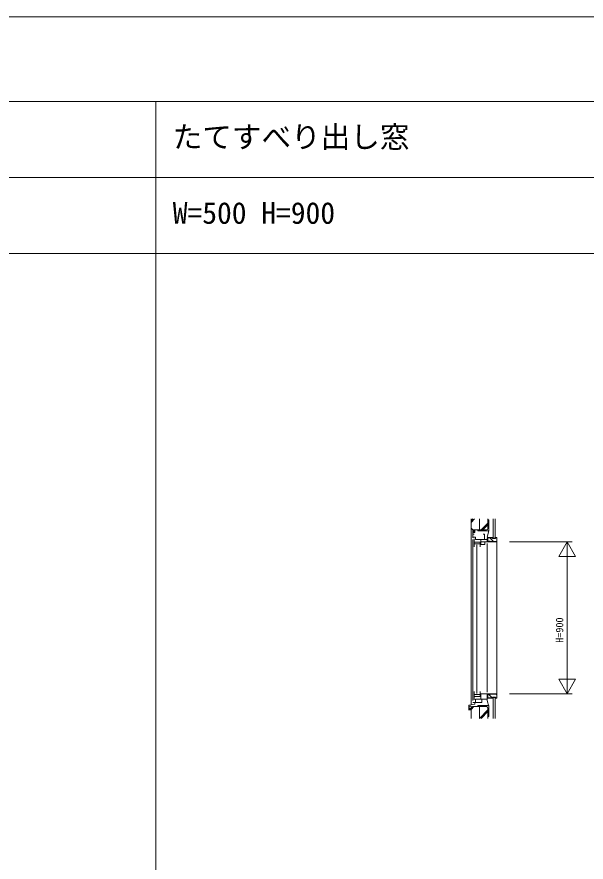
# Model space of a CAD drawing. Units: millimetres, scale not verified. Extents: x -13750 to 13750, y -10000 to 10000.
# Drawn here: x -3652 to -286, y 5000 to 10000 of the extents above; entities that cross this region are included whole.
import ezdxf
from ezdxf.enums import TextEntityAlignment as Align

# ---------------------------------------------------------------- set-up
doc = ezdxf.new("R2010")
doc.units = ezdxf.units.MM
doc.header["$LTSCALE"] = 50
doc.linetypes.add('CHAIN2', pattern=[12, 9, -1, 1, -1])
for name, color, linetype, lineweight in [('0-0_0', 7, 'Continuous', 9), ('0-3_YKK_11', 2, 'Continuous', 18), ('0-4_YKK_12', 4, 'Continuous', 18), ('0-6_YKK_D', 7, 'Continuous', 9), ('0-7_YSS_K', 5, 'Continuous', 9)]:
    doc.layers.add(name, color=color, linetype=linetype, lineweight=lineweight)
doc.layers.add('0-1_USER1', color=7, linetype='Continuous')
doc.styles.add('ＭＳ ゴシック', font='')
doc.styles.get('ＭＳ ゴシック').set_extended_font_data('MS Gothic')

msp = doc.modelspace()

# ---------------------------------------------------------------- linework, layer by layer
at = {"layer": '0-0_0'}
for p, q in [((-13750, 10000), (13750, 10000)), ((-13750, 9500), (13550, 9500)), ((-2830, -10000), (-2830, 9500)), ((-13750, 9050), (13550, 9050)), ((-13750, 8600), (13550, 8600))]:
    msp.add_line(p, q, dxfattribs=at)
at = {"layer": '0-3_YKK_11'}
for p, q in [((-737.5, 6895), (-367.5, 6895)), ((-397.5, 6895), (-447.5, 6808.4)), ((-397.5, 5996), (-397.5, 6894)), ((-447.5, 6808.4), (-347.5, 6808.4)), ((-397.5, 5995), (-397.5, 6095)), ((-737.5, 5995), (-367.5, 5995))]:
    msp.add_line(p, q, dxfattribs=at)
msp.add_lwpolyline([(-347.5, 6808.4), (-397.5, 6895), (-397.5, 6795)], dxfattribs=at)
msp.add_lwpolyline([(-347.5, 6081.6), (-447.5, 6081.6), (-397.5, 5995)], close=True, dxfattribs=at)
at = {"layer": '0-4_YKK_12'}
for p, q in [((-956, 6950), (-956, 6918.5)), ((-947, 6940), (-956, 6940)), ((-956, 6908.5), (-956, 5955)), ((-947.5, 6912.5), (-947.5, 6864.5)), ((-908.5, 6879), (-908.5, 6908.5)), ((-870, 6915), (-870, 6895)), ((-947.5, 6882), (-912.5, 6882)), ((-932, 6876.5), (-932, 5996.5)), ((-870, 6895), (-908.5, 6895)), ((-870, 6885), (-870, 6005)), ((-947.5, 6008.5), (-947.5, 5960.5)), ((-912.5, 5980.5), (-912.5, 6008.5)), ((-947.5, 5991), (-912.5, 5991)), ((-947.5, 5980.5), (-912.5, 5980.5)), ((-940.5, 5964.5), (-870, 5964.5)), ((-940.5, 5964.5), (-940.5, 5944.99)), ((-902.8, 5964.5), (-902.8, 5944.99)), ((-870, 5955), (-870, 5995)), ((-956, 5944.99), (-902.8, 5944.99)), ((-943, 5935), (-943, 5944.99))]:
    msp.add_line(p, q, dxfattribs=at)
for points in [[(-943, 6960), (-943, 6950), (-956, 6950)], [(-956, 6922.5), (-940.5, 6922.5), (-940.5, 6908.5), (-870, 6908.5)], [(-895, 6940), (-886, 6940), (-886, 6908.5)], [(-912.5, 6864.5), (-912.5, 6892.5), (-947.5, 6892.5)], [(-908.5, 6879), (-885.3, 6879), (-885.3, 6895)], [(-870, 5995), (-908.5, 5995), (-908.5, 5964.5)]]:
    msp.add_lwpolyline(points, dxfattribs=at)
at = {"layer": '0-6_YKK_D'}
for p, q in [((-966, 7018.78), (-954.79, 7030)), ((-966, 7008.88), (-944.89, 7030)), ((-966, 7030), (-966, 6975)), ((-906.65, 6965), (-866, 7005.65)), ((-866, 7030), (-866, 6975)), ((-866, 6973.5), (-866, 7020)), ((-862, 7024), (-860, 7024)), ((-860, 7024), (-860, 6959)), ((-835, 7030), (-835, 6915)), ((-834.5, 7030), (-834.5, 6915.5)), ((-823, 6915.5), (-823, 7030)), ((-822.5, 6915), (-822.5, 7030)), ((-956, 6965), (-966, 6975)), ((-966, 6975), (-966, 5931.16)), ((-956, 6965), (-876, 6965)), ((-955.7, 6965), (-946.7, 6965)), ((-946.7, 6950), (-954.95, 6950)), ((-946.7, 6965), (-944, 6965)), ((-943, 6950), (-946.7, 6950)), ((-943, 6965), (-943, 6950)), ((-925, 6959), (-925, 6961)), ((-860, 6959), (-925, 6959)), ((-921, 6965), (-874.5, 6965)), ((-896.75, 6965), (-866, 6995.75)), ((-870, 6922.5), (-860, 6959)), ((-868.01, 6920), (-868.01, 6897.5)), ((-837.5, 6920), (-868.01, 6920)), ((-866.51, 6918.5), (-866.51, 6899)), ((-839, 6918.5), (-866.51, 6918.5)), ((-832.43, 6896.5), (-854.43, 6918.5)), ((-839, 6913.5), (-839, 6918.5)), ((-821, 6913.5), (-839, 6913.5)), ((-837.5, 6915), (-837.5, 6920)), ((-822.5, 6915), (-837.5, 6915)), ((-835, 6915), (-822.5, 6915)), ((-834.5, 6915.5), (-823, 6915.5)), ((-822.5, 6920), (-822.5, 6915)), ((-812.5, 6920), (-822.5, 6920)), ((-821, 6918.5), (-821, 6913.5)), ((-814, 6918.5), (-821, 6918.5)), ((-814, 6896.5), (-814, 6918.5)), ((-812.5, 6895), (-812.5, 6920)), ((-868.01, 6897.5), (-855.01, 6897.5)), ((-866.51, 6899), (-853.51, 6899)), ((-855.01, 6897.5), (-855.01, 6895)), ((-855.01, 6895), (-812.5, 6895)), ((-853.51, 6899), (-853.51, 6896.5)), ((-853.51, 6896.5), (-814, 6896.5)), ((-812.5, 6895), (-812.5, 5995)), ((-870, 5955.3), (-860, 5921)), ((-868.01, 5970), (-868.01, 5992.5)), ((-868.01, 5992.5), (-855.01, 5992.5)), ((-837.5, 5970), (-868.01, 5970)), ((-866.51, 5971.5), (-866.51, 5991)), ((-866.51, 5991), (-853.51, 5991)), ((-839, 5971.5), (-866.51, 5971.5)), ((-841.74, 5971.5), (-861.24, 5991)), ((-855.01, 5995), (-812.5, 5995)), ((-855.01, 5992.5), (-855.01, 5995)), ((-853.51, 5993.5), (-814, 5993.5)), ((-853.51, 5991), (-853.51, 5993.5)), ((-839, 5976.5), (-839, 5971.5)), ((-821, 5976.5), (-839, 5976.5)), ((-837.5, 5975), (-837.5, 5970)), ((-822.5, 5975), (-837.5, 5975)), ((-835, 5975), (-822.5, 5975)), ((-835, 5850), (-835, 5975)), ((-834.5, 5974.5), (-823, 5974.5)), ((-834.5, 5850), (-834.5, 5974.5)), ((-823, 5974.5), (-823, 5850)), ((-822.5, 5975), (-822.5, 5850)), ((-822.5, 5970), (-822.5, 5975)), ((-812.5, 5970), (-822.5, 5970)), ((-821, 5971.5), (-821, 5976.5)), ((-814, 5971.5), (-821, 5971.5)), ((-814, 5988.67), (-818.84, 5993.5)), ((-814, 5993.5), (-814, 5971.5)), ((-812.5, 5995), (-812.5, 5970)), ((-976.8, 5922.91), (-976.8, 5909.24)), ((-966, 5922.91), (-976.8, 5922.91)), ((-976.8, 5899.79), (-976.8, 5909.24)), ((-966, 5909.24), (-966, 5922.91)), ((-966, 5903.24), (-949.24, 5920)), ((-956, 5920), (-966, 5910)), ((-966, 5850), (-966, 5910)), ((-966, 5909.24), (-966, 5899.04)), ((-956, 5920), (-876, 5920)), ((-925, 5926), (-860, 5926)), ((-925, 5924), (-925, 5926)), ((-874.5, 5920), (-921, 5920)), ((-916, 5850), (-866, 5900)), ((-866, 5865), (-866, 5911.5)), ((-866, 5850), (-866, 5910)), ((-860, 5926), (-860, 5861)), ((-906.11, 5850), (-866, 5890.1)), ((-860, 5861), (-862, 5861))]:
    msp.add_line(p, q, dxfattribs=at)
at = {"layer": '0-6_YKK_D', "linetype": 'CHAIN2'}
for p, q in [((-916, 6965), (-916, 7030)), ((-916, 5920), (-916, 5850))]:
    msp.add_line(p, q, dxfattribs=at)
at = {"layer": '0-6_YKK_D'}
for centre, radius, start, end in [((-862, 7020), 4, 90, 180), ((-921, 6961), 4, 90, 180), ((-874.5, 6973.5), 8.5, 270, 0), ((-921, 5924), 4, 180, 270), ((-874.5, 5911.5), 8.5, 0, 90), ((-862, 5865), 4, 180, 270)]:
    msp.add_arc(centre, radius, start, end, dxfattribs=at)
at = {"layer": '0-7_YSS_K'}
for p, q in [((-950.05, 6965), (-954.95, 6960.1)), ((-954.95, 6950), (-954.95, 6965)), ((-954.95, 6950), (-954.95, 6965)), ((-947.7, 6961.69), (-954.95, 6954.44)), ((-947.7, 6956.03), (-953.73, 6950)), ((-947.7, 6965), (-947.7, 6950)), ((-947.7, 6950), (-947.7, 6965)), ((-976.8, 5903.59), (-972.15, 5908.24)), ((-976.8, 5908.24), (-966, 5908.24)), ((-976.8, 5908.24), (-966, 5908.24)), ((-974.94, 5899.79), (-966.49, 5908.24)), ((-969.28, 5899.79), (-966, 5903.07))]:
    msp.add_line(p, q, dxfattribs=at)
for points in [[(-855, 6897.5), (-855, 6895), (-870, 6895)], [(-870, 5995), (-855.01, 5995), (-855.01, 5992.5)], [(-943, 5945), (-943, 5935.22), (-978, 5929.04), (-978, 5899.04)], [(-976.05, 5899.79), (-966, 5899.79), (-976.8, 5899.79)]]:
    msp.add_lwpolyline(points, dxfattribs=at)

# ---------------------------------------------------------------- texts
at = {"layer": '0-1_USER1', "style": 'ＭＳ ゴシック'}
for s, p in [('たてすべり出し窓', (-2730, 9187.5)), ('W=500 H=900', (-2730, 8737.5))]:
    msp.add_text(s, height=128.3, dxfattribs=at).set_placement(p, align=Align.BOTTOM_LEFT)
at = {"layer": '0-3_YKK_11', "style": 'ＭＳ ゴシック'}
msp.add_text('H=900', height=43.99, rotation=90, dxfattribs=at).set_placement((-407.5, 6297.57), align=Align.BOTTOM_LEFT)

doc.saveas('drawing.dxf')
